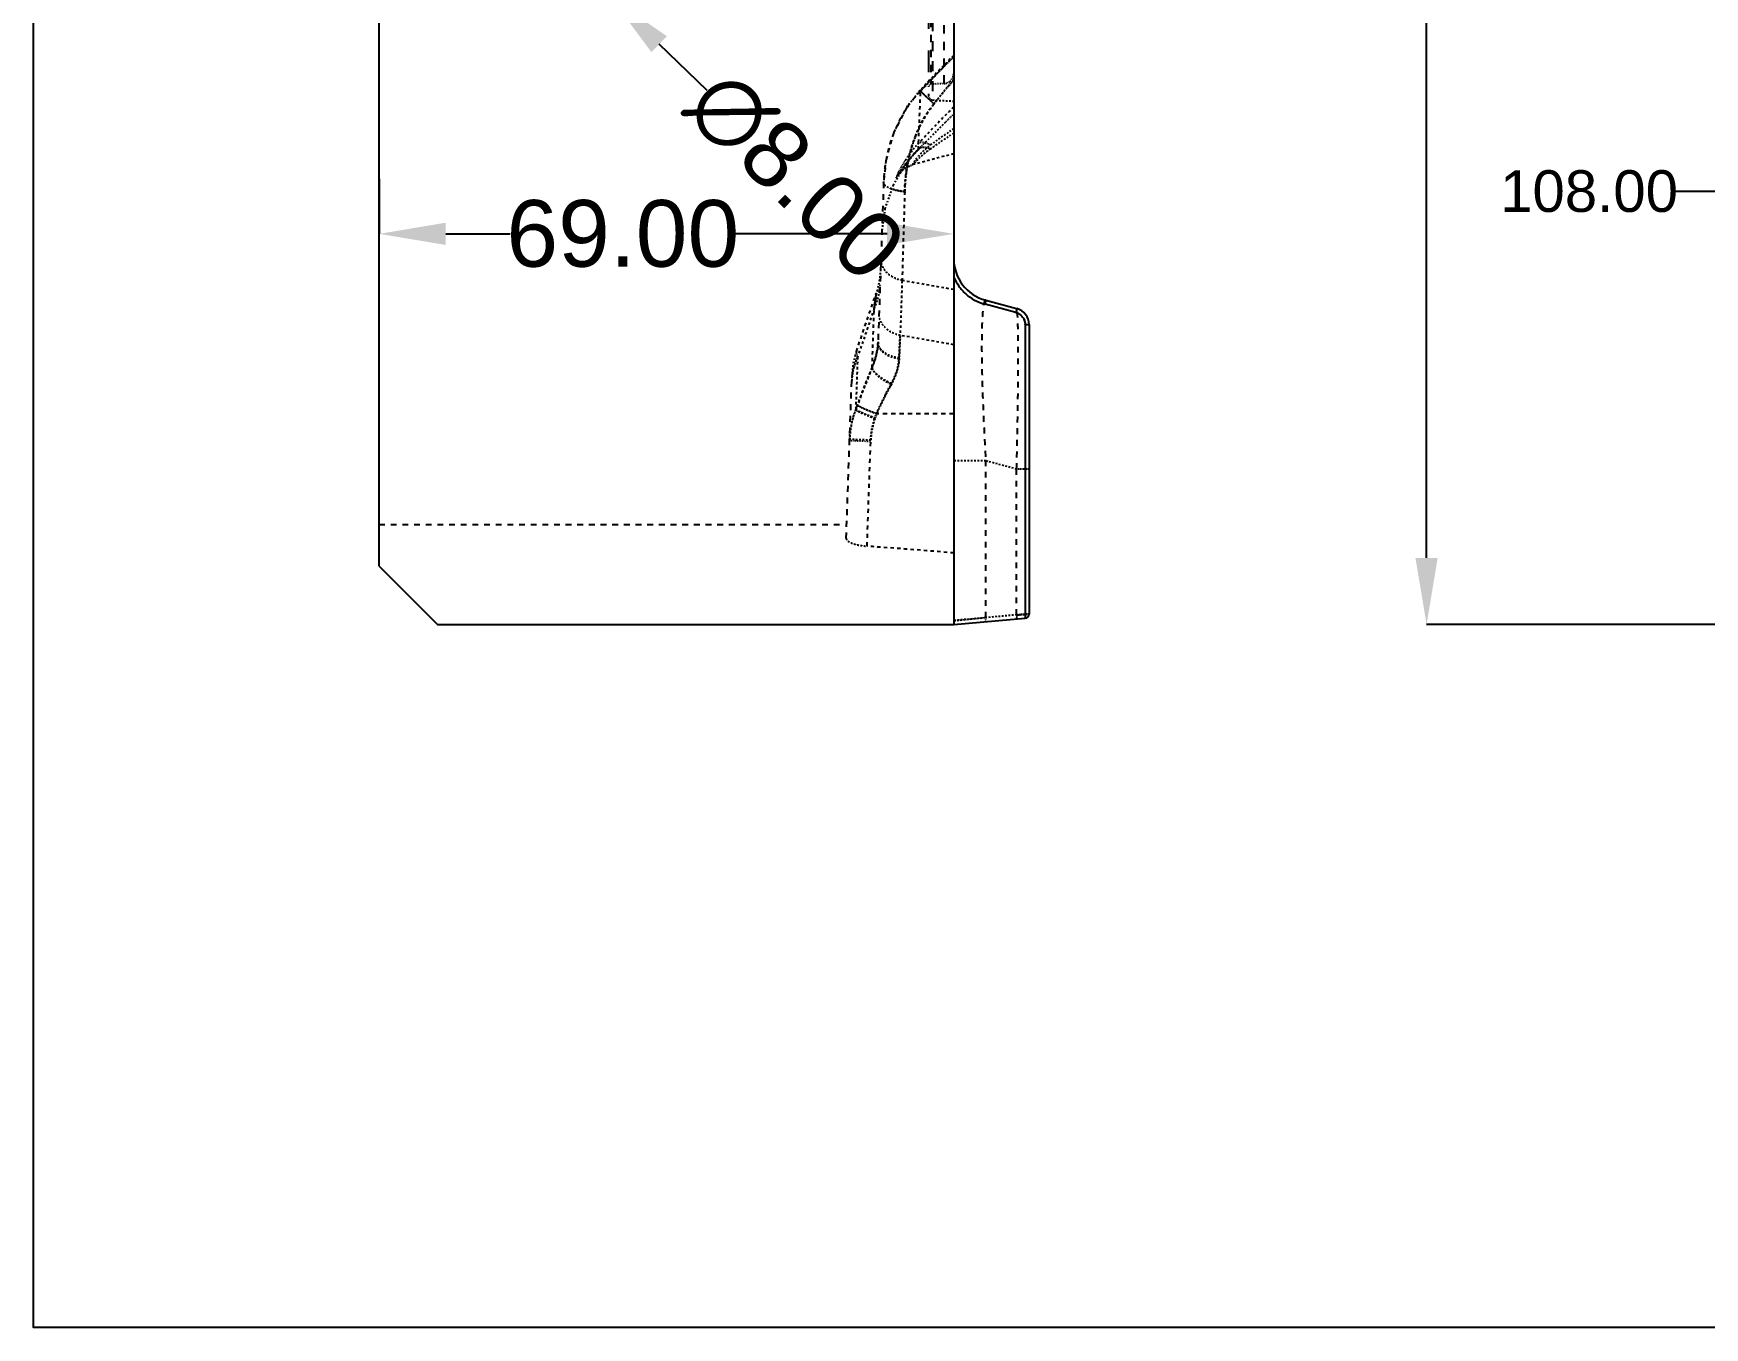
# Model space of a CAD drawing. Header units: millimetres. Extents: x 2750 to 4049, y 1371 to 1831.
# Drawn here: x 2749.8 to 2950.5, y 1370.9 to 1526.3 of the extents above; entities that cross this region are included whole.
import ezdxf

# ---------------------------------------------------------------- set-up
doc = ezdxf.new("R2010")
doc.units = ezdxf.units.MM
doc.linetypes.add('HIDDEN', pattern=[0.2, 0.1, -0.1])
doc.layers.add('11', color=7, linetype='Continuous')
doc.styles.get("Standard").update_dxf_attribs({"font": 'arial.ttf'})
doc.dimstyles.get("Standard").update_dxf_attribs({"dimtxt": 0.18, "dimasz": 0.18, "dimexe": 0.18, "dimexo": 0.0625, "dimgap": 0.09, "dimtad": 0, "dimtih": 1, "dimtoh": 1, "dimzin": 0, "dimdsep": 46, "dimtxsty": 'Standard', "dimcen": 0.09, "dimadec": 0, "dimazin": 0, "dimtfac": 1, "dimtofl": 0, "dimtmove": 0, "dimatfit": 3, "dimfxl": 0, "dimtolj": 1, "dimtzin": 0, "dimarcsym": 0})

# ---------------------------------------------------------------- blocks, each defined once
blk = doc.blocks.new('*D84')
at = {"color": 4, "lineweight": -2, "transparency": 16777216}
for p, q in [((2985.2, 1775.34), (2917.08, 1775.34)), ((2917.08, 1767.34), (2917.08, 1572.08)), ((2917.08, 1463.34), (2917.08, 1538.91)), ((3003.96, 1455.34), (2917.08, 1455.34))]:
    blk.add_line(p, q, dxfattribs=at)
at = {"color": 4, "transparency": 16777216}
for points in [[(2915.74, 1767.34), (2918.41, 1767.34), (2917.08, 1775.34)], [(2915.74, 1463.34), (2918.41, 1463.34), (2917.08, 1455.34)]]:
    blk.add_solid(points, dxfattribs=at)
at = {"layer": 'Defpoints', "color": 0, "transparency": 16777216}
for p in [(2985.2, 1775.34), (2917.08, 1455.34), (3003.96, 1455.34)]:
    blk.add_point(p, dxfattribs=at)
at = {"color": 6, "transparency": 16777216, "insert": (2917.08, 1555.5), "char_height": 8, "attachment_point": 5, "rotation": 90}
blk.add_mtext('\\A1;320.00', dxfattribs=at)
blk = doc.blocks.new('*D86')
at = {"color": 4, "lineweight": -2, "transparency": 16777216}
blk.add_line((2830.67, 1519.45), (2824.92, 1525.01), dxfattribs=at)
at = {"color": 4, "transparency": 16777216}
blk.add_solid([(2825.85, 1525.97), (2823.99, 1524.05), (2819.16, 1530.56)], dxfattribs=at)
at = {"layer": 'Defpoints', "color": 0, "transparency": 16777216}
for p in [(2813.41, 1536.12), (2819.16, 1530.56)]:
    blk.add_point(p, dxfattribs=at)
at = {"color": 6, "transparency": 16777216, "insert": (2841.27, 1509.22), "char_height": 8, "attachment_point": 5, "rotation": 316.0008}
blk.add_mtext('\\A1;∅8.00', dxfattribs=at)
blk = doc.blocks.new('*D72')
at = {"color": 4, "lineweight": -2, "transparency": 16777216}
blk.add_line((3079.8, 1507.34), (2946.73, 1507.34), dxfattribs=at)
at = {"layer": 'Defpoints', "color": 0, "transparency": 16777216}
for p in [(3116.2, 1615.34), (2946.73, 1507.34), (3079.8, 1507.34)]:
    blk.add_point(p, dxfattribs=at)
at = {"color": 6, "transparency": 16777216, "insert": (2936.59, 1507.34), "char_height": 5, "attachment_point": 5}
blk.add_mtext('\\A1;108.00', dxfattribs=at)
blk = doc.blocks.new('*D104')
at = {"color": 4, "lineweight": -2, "transparency": 16777216}
for p, q in [((2791.29, 1508.85), (2791.29, 1502.24)), ((2860.29, 1506.96), (2860.29, 1502.24)), ((2799.29, 1502.24), (2807.04, 1502.24)), ((2852.29, 1502.24), (2834.06, 1502.24))]:
    blk.add_line(p, q, dxfattribs=at)
at = {"color": 4, "transparency": 16777216}
for points in [[(2799.29, 1503.58), (2799.29, 1500.91), (2791.29, 1502.24)], [(2852.29, 1503.58), (2852.29, 1500.91), (2860.29, 1502.24)]]:
    blk.add_solid(points, dxfattribs=at)
at = {"layer": 'Defpoints', "color": 0, "transparency": 16777216}
for p in [(2791.29, 1508.85), (2860.29, 1506.96), (2791.29, 1502.24)]:
    blk.add_point(p, dxfattribs=at)
at = {"color": 6, "transparency": 16777216, "insert": (2820.55, 1502.24), "char_height": 8, "attachment_point": 5}
blk.add_mtext('\\A1;69.00', dxfattribs=at)

msp = doc.modelspace()

# ---------------------------------------------------------------- linework, layer by layer
msp.add_lwpolyline([(2749.769, 1827.516), (3334.667, 1827.516), (3334.667, 1370.934), (2749.769, 1370.934)], close=True)
at = {"layer": '11', "color": 7, "linetype": 'Continuous'}
for p, q in [((2860.288, 1775.343), (2860.288, 1455.343)), ((2791.288, 1462.343), (2791.288, 1768.343)), ((2867.764, 1492.792), (2864.056, 1493.785)), ((2864.142, 1494.268), (2867.85, 1493.275)), ((2868.876, 1491.343), (2869.333, 1491.343)), ((2868.876, 1491.343), (2868.876, 1456.094)), ((2869.333, 1491.343), (2869.333, 1456.592)), ((2791.288, 1462.343), (2798.288, 1455.343)), ((2798.288, 1455.343), (2860.288, 1455.343)), ((2860.288, 1455.343), (2868.876, 1456.094))]:
    msp.add_line(p, q, dxfattribs=at)
at = {"layer": '11', "color": 8, "linetype": 'HIDDEN', "ltscale": 26}
msp.add_line((2857.273, 1721.865), (2857.273, 1518.813), dxfattribs=at)
at = {"layer": '11', "color": 8, "linetype": 'HIDDEN', "ltscale": 12}
msp.add_line((2857.749, 1609.36), (2857.749, 1518.311), dxfattribs=at)
at = {"layer": '11', "color": 8, "linetype": 'HIDDEN', "ltscale": 10}
msp.add_line((2859.15, 1520.286), (2859.15, 1595.698), dxfattribs=at)
at = {"layer": '11', "color": 8, "linetype": 'HIDDEN', "ltscale": 9}
msp.add_line((2857.558, 1590.936), (2857.558, 1520.202), dxfattribs=at)
at = {"layer": '11', "color": 8, "linetype": 'HIDDEN', "ltscale": 0.1}
for p, q in [((2859.422, 1522.636), (2859.275, 1522.487)), ((2859.597, 1519.914), (2859.477, 1519.77))]:
    msp.add_line(p, q, dxfattribs=at)
at = {"layer": '11', "color": 8, "linetype": 'HIDDEN', "ltscale": 2}
for p, q in [((2856.231, 1519.454), (2854.647, 1517.437)), ((2857.749, 1518.311), (2860.288, 1518.177)), ((2856.935, 1513.273), (2859.397, 1515.738)), ((2854.552, 1510.639), (2856.043, 1512.381)), ((2853.043, 1508.088), (2854.552, 1510.639)), ((2852.066, 1505.271), (2853.043, 1508.088)), ((2851.659, 1502.298), (2852.066, 1505.271)), ((2853.858, 1490.055), (2853.734, 1487.261)), ((2853.737, 1487.322), (2853.858, 1490.055)), ((2864.142, 1474.989), (2860.288, 1474.989)), ((2867.85, 1473.995), (2864.142, 1474.989)), ((2864.142, 1456.171), (2860.288, 1455.801)), ((2860.288, 1455.801), (2864.142, 1456.17)), ((2867.85, 1456.495), (2864.142, 1456.17))]:
    msp.add_line(p, q, dxfattribs=at)
at = {"layer": '11', "color": 8, "linetype": 'HIDDEN', "ltscale": 4}
for p, q in [((2856.043, 1512.381), (2856.312, 1519.392)), ((2854.405, 1507.319), (2854.088, 1496.637)), ((2848.597, 1488.133), (2850.973, 1495.063)), ((2850.492, 1486.157), (2850.741, 1493.292))]:
    msp.add_line(p, q, dxfattribs=at)
at = {"layer": '11', "color": 8, "linetype": 'HIDDEN', "ltscale": 0.07}
msp.add_line((2856.312, 1519.392), (2856.231, 1519.454), dxfattribs=at)
at = {"layer": '11', "color": 8, "linetype": 'HIDDEN'}
for p, q in [((2859.15, 1520.286), (2857.558, 1520.202)), ((2850.741, 1493.292), (2850.973, 1495.063)), ((2850.973, 1495.063), (2850.741, 1493.292)), ((2869.333, 1473.995), (2867.85, 1473.995))]:
    msp.add_line(p, q, dxfattribs=at)
at = {"layer": '11', "color": 8, "linetype": 'HIDDEN', "ltscale": 0.9}
for p, q in [((2859.397, 1515.738), (2860.288, 1516.629)), ((2856.935, 1513.273), (2856.043, 1512.381))]:
    msp.add_line(p, q, dxfattribs=at)
at = {"layer": '11', "color": 8, "linetype": 'HIDDEN', "ltscale": 3}
for p, q in [((2860.288, 1511.86), (2855.391, 1510.548)), ((2854.088, 1496.637), (2853.858, 1490.055)), ((2860.288, 1495.549), (2854.088, 1496.637)), ((2850.741, 1493.292), (2848.743, 1487.464)), ((2860.288, 1488.927), (2853.858, 1490.055)), ((2848.743, 1487.464), (2848.519, 1481.063))]:
    msp.add_line(p, q, dxfattribs=at)
at = {"layer": '11', "color": 8, "linetype": 'HIDDEN', "ltscale": 0.001}
msp.add_line((2856.043, 1512.383), (2856.043, 1512.381), dxfattribs=at)
at = {"layer": '11', "color": 8, "linetype": 'HIDDEN'}
msp.add_line((2855.391, 1510.548), (2855.391, 1510.548), dxfattribs=at).dxf.unprotected_set("ltscale", 0)
at = {"layer": '11', "color": 8, "linetype": 'HIDDEN', "ltscale": 7}
for p, q in [((2851.873, 1508.413), (2851.201, 1489.185)), ((2847.379, 1465.687), (2848.061, 1485.236)), ((2864.142, 1456.17), (2864.142, 1474.989)), ((2867.85, 1456.495), (2867.85, 1473.995)), ((2791.288, 1467.343), (2847.436, 1467.343))]:
    msp.add_line(p, q, dxfattribs=at)
at = {"layer": '11', "color": 8, "linetype": 'HIDDEN', "ltscale": 0.5}
for p, q in [((2848.743, 1487.464), (2848.596, 1488.13)), ((2848.519, 1481.063), (2848.735, 1481.666)), ((2851.043, 1480.647), (2850.827, 1480.044))]:
    msp.add_line(p, q, dxfattribs=at)
at = {"layer": '11', "color": 8, "linetype": 'HIDDEN', "ltscale": 0.4}
for p, q in [((2848.698, 1481.666), (2848.523, 1481.178)), ((2850.831, 1480.158), (2851.006, 1480.647))]:
    msp.add_line(p, q, dxfattribs=at)
at = {"layer": '11', "color": 8, "linetype": 'HIDDEN', "ltscale": 5}
for p, q in [((2860.288, 1480.647), (2851.006, 1480.647)), ((2849.882, 1464.741), (2850.327, 1477.463))]:
    msp.add_line(p, q, dxfattribs=at)
at = {"layer": '11', "color": 8, "linetype": 'HIDDEN', "ltscale": 3}
msp.add_lwpolyline([(2860.288, 1523.662), (2859.069, 1522.43), (2857.389, 1520.686), (2856.231, 1519.454)], dxfattribs=at)
at = {"layer": '11', "color": 8, "linetype": 'HIDDEN', "ltscale": 5}
msp.add_lwpolyline([(2854.642, 1517.431), (2853.097, 1514.456), (2852.165, 1511.165), (2851.873, 1508.429)], dxfattribs=at)
at = {"layer": '11', "color": 8, "linetype": 'HIDDEN', "ltscale": 2}
for points in [[(2856.047, 1512.387), (2855.864, 1512.202), (2855.47, 1511.779), (2855.116, 1511.372), (2854.803, 1510.987), (2854.528, 1510.628), (2854.29, 1510.3), (2854.09, 1510.011), (2853.932, 1509.776), (2853.689, 1509.408)], [(2851.507, 1497.958), (2851.388, 1496.725), (2851.118, 1495.523), (2850.973, 1495.063)], [(2848.597, 1488.133), (2848.448, 1487.659), (2848.18, 1486.457), (2848.061, 1485.236)]]:
    msp.add_lwpolyline(points, dxfattribs=at)
at = {"layer": '11', "color": 8, "linetype": 'HIDDEN', "ltscale": 0.5}
msp.add_lwpolyline([(2853.689, 1509.408), (2853.667, 1509.375), (2853.688, 1509.405), (2853.819, 1509.567), (2854.078, 1509.833)], dxfattribs=at)
at = {"layer": '11', "color": 8, "linetype": 'HIDDEN'}
msp.add_lwpolyline([(2854.078, 1509.833), (2854.454, 1510.126), (2854.923, 1510.383), (2855.39, 1510.548)], dxfattribs=at)
at = {"layer": '11', "color": 8, "linetype": 'HIDDEN', "ltscale": 3}
for centre, radius, start, end in [((2973.796, 1409.871), 160.616, 134.96762, 137.0089), ((2973.747, 1409.92), 160.546, 135.48071, 137.00989), ((2924.715, 1454.521), 80.718, 156.85183, 160.34866), ((2926.909, 1453.677), 83.033, 156.97253, 160.30068)]:
    msp.add_arc(centre, radius, start, end, dxfattribs=at)
at = {"layer": '11', "color": 8, "linetype": 'HIDDEN', "ltscale": 0.9}
msp.add_arc((2973.015, 1410.638), 159.521, 134.9639, 135.40496, dxfattribs=at)
at = {"layer": '11', "color": 8, "linetype": 'HIDDEN'}
for centre, radius, start, end in [((2859.088, 1521.484), 1.2, 273, 0), ((2872.966, 1507.263), 18.525, 158.99291, 163.14348), ((2867.069, 1501.346), 15.601, 134.96304, 141.90073), ((2855.301, 1484.327), 7.27, 154.44066, 169.96764), ((2858.358, 1703.992), 226.786, 267.50409, 267.96935)]:
    msp.add_arc(centre, radius, start, end, dxfattribs=at)
at = {"layer": '11', "color": 8, "linetype": 'HIDDEN', "ltscale": 0.3}
for centre, radius, start, end in [((2857.574, 1519.901), 0.301, 93, 180), ((2867.896, 1500.703), 16.648, 141.91518, 143.47478), ((2874.46, 1506.978), 20.045, 169.40758, 170.55153)]:
    msp.add_arc(centre, radius, start, end, dxfattribs=at)
at = {"layer": '11', "color": 8, "linetype": 'HIDDEN', "ltscale": 2}
for centre, radius, start, end in [((2974.615, 1424.492), 149.447, 139.90696, 141.34424), ((2974.693, 1424.43), 149.547, 140.39294, 141.34471), ((2887.417, 1472.772), 50.056, 122.81788, 126.69445), ((2866.302, 1503.436), 14.083, 136.58712, 147.03891), ((2875.992, 1506.746), 21.594, 172.46251, 178.47748), ((2898.643, 1459.219), 52.201, 151.42737, 155.7643)]:
    msp.add_arc(centre, radius, start, end, dxfattribs=at)
at = {"layer": '11', "color": 8, "linetype": 'HIDDEN', "ltscale": 0.8}
msp.add_arc((2973.465, 1425.446), 147.953, 139.90302, 140.32031, dxfattribs=at)
at = {"layer": '11', "color": 8, "linetype": 'HIDDEN', "ltscale": 0.7}
for centre, radius, start, end in [((2985.905, 1654.629), 187.333, 226.61884, 226.90154), ((2855.009, 1484.379), 6.973, 169.96824, 177.96251)]:
    msp.add_arc(centre, radius, start, end, dxfattribs=at)
at = {"layer": '11', "color": 8, "linetype": 'HIDDEN', "ltscale": 0.5}
for centre, radius, start, end in [((2857.775, 1518.812), 0.502, 180, 267), ((2869.57, 1499.476), 18.724, 143.50735, 145.47878), ((2875.331, 1506.836), 20.927, 170.55737, 172.4695)]:
    msp.add_arc(centre, radius, start, end, dxfattribs=at)
at = {"layer": '11', "color": 8, "linetype": 'HIDDEN', "ltscale": 0.6}
for centre, radius, start, end in [((2873.079, 1507.255), 18.636, 165.94954, 168.43643), ((2872.703, 1507.343), 18.25, 163.14347, 165.93213)]:
    msp.add_arc(centre, radius, start, end, dxfattribs=at)
at = {"layer": '11', "color": 8, "linetype": 'HIDDEN', "ltscale": 0.2}
msp.add_arc((2873.903, 1507.082), 19.478, 168.42584, 169.40669, dxfattribs=at)
at = {"layer": '11', "color": 7, "linetype": 'Continuous'}
for centre, radius, start, end in [((2865.488, 1499.291), 5.2, 180, 255), ((2865.584, 1499.412), 5.83, 253.68875, 254.80344), ((2867.333, 1491.343), 2, 0, 75), ((2868.833, 1456.592), 0.5, 275, 0)]:
    msp.add_arc(centre, radius, start, end, dxfattribs=at)
at = {"layer": '11', "color": 8, "linetype": 'HIDDEN', "ltscale": 0.08}
msp.add_arc((2859.273, 1477.059), 11.49, 177.42762, 178.00006, dxfattribs=at)
at = {"layer": '11', "color": 8, "linetype": 'HIDDEN', "ltscale": 0.4}
msp.add_arc((2881.664, 1246.789), 210.16, 93.60679, 93.76868, dxfattribs=at)
at = {"layer": '11', "color": 8, "linetype": 'HIDDEN', "ltscale": 4}
msp.add_ellipse((2775.754, 1418.343), major_axis=(230.527, 0), ratio=0.2125566, start_param=1.1953391, end_param=1.2434225, dxfattribs=at)
at = {"layer": '11', "color": 8, "linetype": 'HIDDEN', "ltscale": 5}
msp.add_open_spline([(2856.311, 1519.391), (2855.598, 1518.648), (2854.327, 1517.019), (2852.951, 1514.276), (2852.126, 1511.376), (2851.907, 1509.4), (2851.873, 1508.423)], degree=3, knots=[0, 0, 0, 0, 0.2556021, 0.5088638, 0.7572703, 1, 1, 1, 1], dxfattribs=at)
at = {"layer": '11', "color": 8, "linetype": 'HIDDEN', "ltscale": 2}
for points, knots in [([(2857.909, 1517.843), (2857.801, 1517.944), (2857.586, 1518.146), (2857.273, 1518.441), (2856.981, 1518.717), (2856.758, 1518.93), (2856.601, 1519.081), (2856.503, 1519.176), (2856.42, 1519.257), (2856.351, 1519.325), (2856.3, 1519.377), (2856.259, 1519.417), (2856.245, 1519.438), (2856.229, 1519.452), (2856.231, 1519.454)], [0, 0, 0, 0, 0.1917978, 0.3795028, 0.55479, 0.7095102, 0.7766555, 0.8356625, 0.8858558, 0.9270608, 0.959148, 0.9819908, 0.9954884, 1, 1, 1, 1]), ([(2857.478, 1512.435), (2857.704, 1512.595), (2858.631, 1513.242), (2859.569, 1513.875), (2860.288, 1514.336)], [0, 0, 0, 0, 0.2449116, 1, 1, 1, 1]), ([(2855.391, 1510.548), (2855.377, 1510.545), (2855.399, 1510.612), (2855.423, 1510.652), (2855.473, 1510.744), (2855.536, 1510.846), (2855.619, 1510.975), (2855.72, 1511.123), (2856.005, 1511.509), (2856.423, 1511.98), (2856.996, 1512.508), (2857.33, 1512.777), (2857.506, 1512.909)], [0, 0, 0, 0, 0.0133561, 0.0337332, 0.0633774, 0.102138, 0.1497655, 0.2059347, 0.270347, 0.5990292, 0.7940542, 1, 1, 1, 1]), ([(2857.478, 1512.435), (2857.326, 1512.328), (2857.035, 1512.111), (2856.632, 1511.779), (2856.279, 1511.459), (2855.985, 1511.169), (2855.753, 1510.924), (2855.6, 1510.753), (2855.505, 1510.65), (2855.456, 1510.599), (2855.42, 1510.566), (2855.4, 1510.55), (2855.391, 1510.548)], [0, 0, 0, 0, 0.1982396, 0.385416, 0.5558113, 0.7040045, 0.8247314, 0.914962, 0.9482635, 0.9735228, 0.9907181, 1, 1, 1, 1]), ([(2854.405, 1507.319), (2854.074, 1507.352), (2853.59, 1507.425), (2852.981, 1507.584), (2852.591, 1507.723), (2852.275, 1507.88), (2852.045, 1508.049), (2851.903, 1508.225), (2851.871, 1508.356), (2851.873, 1508.413)], [0, 0, 0, 0, 0.3432015, 0.504323, 0.6485688, 0.7703217, 0.8671341, 0.9410192, 1, 1, 1, 1]), ([(2854.088, 1496.637), (2853.743, 1496.701), (2853.063, 1496.928), (2852.209, 1497.55), (2851.656, 1498.394), (2851.545, 1499.035), (2851.555, 1499.332)], [0, 0, 0, 0, 0.2627777, 0.5284536, 0.7769815, 1, 1, 1, 1]), ([(2850.741, 1493.292), (2850.953, 1493.737), (2851.289, 1494.665), (2851.427, 1495.643), (2851.444, 1496.129)], [0, 0, 0, 0, 0.5031446, 1, 1, 1, 1]), ([(2853.858, 1490.055), (2853.513, 1490.12), (2852.833, 1490.346), (2851.979, 1490.968), (2851.426, 1491.813), (2851.315, 1492.453), (2851.326, 1492.75)], [0, 0, 0, 0, 0.2627777, 0.5284536, 0.7769815, 1, 1, 1, 1]), ([(2850.492, 1486.157), (2850.598, 1486.415), (2850.96, 1487.389), (2851.175, 1488.425), (2851.201, 1489.185)], [0, 0, 0, 0, 0.2685411, 1, 1, 1, 1]), ([(2851.204, 1489.263), (2851.195, 1489.021), (2851.101, 1487.989), (2850.799, 1486.984), (2850.495, 1486.252)], [0, 0, 0, 0, 0.2341895, 1, 1, 1, 1]), ([(2851.201, 1489.185), (2851.194, 1488.972), (2851.291, 1488.625), (2851.579, 1488.237), (2852.02, 1487.84), (2852.749, 1487.47), (2853.397, 1487.311), (2853.734, 1487.261)], [0, 0, 0, 0, 0.1861657, 0.296789, 0.4207788, 0.701994, 1, 1, 1, 1]), ([(2853.737, 1487.322), (2853.399, 1487.372), (2852.751, 1487.533), (2852.022, 1487.906), (2851.581, 1488.307), (2851.293, 1488.699), (2851.196, 1489.049), (2851.204, 1489.263)], [0, 0, 0, 0, 0.2971404, 0.5779364, 0.7019964, 0.8128872, 1, 1, 1, 1]), ([(2848.743, 1487.464), (2848.636, 1487.241), (2848.259, 1486.338), (2848.066, 1485.357), (2848.04, 1484.627)], [0, 0, 0, 0, 0.252879, 1, 1, 1, 1]), ([(2853.734, 1487.261), (2853.723, 1487.006), (2853.645, 1486.351), (2853.352, 1485.306), (2853.001, 1484.557), (2852.8, 1484.185)], [0, 0, 0, 0, 0.2363162, 0.608832, 1, 1, 1, 1]), ([(2852.803, 1484.26), (2852.938, 1484.508), (2853.411, 1485.468), (2853.706, 1486.534), (2853.737, 1487.322)], [0, 0, 0, 0, 0.2637999, 1, 1, 1, 1]), ([(2850.492, 1486.157), (2850.511, 1485.996), (2850.711, 1485.622), (2851.218, 1485.121), (2851.941, 1484.616), (2852.503, 1484.321), (2852.8, 1484.185)], [0, 0, 0, 0, 0.1561114, 0.3900985, 0.6855784, 1, 1, 1, 1]), ([(2852.803, 1484.26), (2852.506, 1484.396), (2851.942, 1484.693), (2851.219, 1485.203), (2850.711, 1485.71), (2850.513, 1486.089), (2850.495, 1486.252)], [0, 0, 0, 0, 0.3136466, 0.6088044, 0.8430193, 1, 1, 1, 1]), ([(2851.006, 1480.647), (2851.147, 1480.959), (2851.712, 1482.179), (2852.321, 1483.38), (2852.803, 1484.26)], [0, 0, 0, 0, 0.2543544, 1, 1, 1, 1]), ([(2848.523, 1481.178), (2848.413, 1480.895), (2848.019, 1479.731), (2847.826, 1478.5), (2847.794, 1477.575)], [0, 0, 0, 0, 0.2468823, 1, 1, 1, 1]), ([(2848.523, 1481.178), (2848.554, 1481.151), (2848.643, 1481.095), (2848.809, 1481.004), (2849.036, 1480.893), (2849.443, 1480.708), (2850.047, 1480.459), (2850.559, 1480.26), (2850.831, 1480.158)], [0, 0, 0, 0, 0.0488566, 0.1240897, 0.2244466, 0.348501, 0.6552925, 1, 1, 1, 1]), ([(2851.006, 1480.647), (2850.734, 1480.749), (2850.222, 1480.947), (2849.618, 1481.197), (2849.211, 1481.382), (2848.984, 1481.493), (2848.818, 1481.583), (2848.729, 1481.64), (2848.698, 1481.666)], [0, 0, 0, 0, 0.3447075, 0.651499, 0.7755534, 0.8759103, 0.9511434, 1, 1, 1, 1]), ([(2848.735, 1481.666), (2848.767, 1481.64), (2848.855, 1481.583), (2849.021, 1481.493), (2849.248, 1481.382), (2849.655, 1481.197), (2850.259, 1480.947), (2850.771, 1480.749), (2851.043, 1480.647)], [0, 0, 0, 0, 0.0488566, 0.1240897, 0.2244466, 0.348501, 0.6552925, 1, 1, 1, 1]), ([(2847.794, 1477.575), (2847.808, 1477.877), (2847.908, 1479.063), (2848.197, 1480.235), (2848.519, 1481.063)], [0, 0, 0, 0, 0.253794, 1, 1, 1, 1]), ([(2850.827, 1480.044), (2850.555, 1480.145), (2850.043, 1480.344), (2849.439, 1480.593), (2849.032, 1480.778), (2848.805, 1480.889), (2848.639, 1480.98), (2848.55, 1481.036), (2848.519, 1481.063)], [0, 0, 0, 0, 0.3447075, 0.651499, 0.7755534, 0.8759103, 0.9511434, 1, 1, 1, 1]), ([(2850.827, 1480.044), (2850.751, 1479.832), (2850.478, 1478.957), (2850.346, 1478.04), (2850.322, 1477.348)], [0, 0, 0, 0, 0.2448052, 1, 1, 1, 1]), ([(2850.326, 1477.463), (2850.335, 1477.697), (2850.4, 1478.611), (2850.601, 1479.517), (2850.831, 1480.158)], [0, 0, 0, 0, 0.2555759, 1, 1, 1, 1]), ([(2850.327, 1477.463), (2850.162, 1477.469), (2849.836, 1477.481), (2849.36, 1477.5), (2848.918, 1477.517), (2848.581, 1477.532), (2848.345, 1477.542), (2848.199, 1477.549), (2848.075, 1477.555), (2847.974, 1477.561), (2847.897, 1477.565), (2847.847, 1477.568), (2847.819, 1477.571), (2847.805, 1477.572), (2847.799, 1477.574), (2847.794, 1477.574), (2847.794, 1477.575)], [0, 0, 0, 0, 0.1951894, 0.3861326, 0.5636343, 0.7185335, 0.7847683, 0.8426478, 0.8917553, 0.9316743, 0.9621261, 0.9833813, 0.9906887, 0.9958521, 0.9989276, 1, 1, 1, 1]), ([(2847.379, 1465.687), (2847.375, 1465.574), (2847.523, 1465.392), (2847.777, 1465.232), (2848.077, 1465.095), (2848.446, 1464.974), (2849.051, 1464.828), (2849.541, 1464.765), (2849.882, 1464.741)], [0, 0, 0, 0, 0.1213636, 0.2143839, 0.3313412, 0.4713673, 0.6320964, 1, 1, 1, 1])]:
    msp.add_open_spline(points, degree=3, knots=knots, dxfattribs=at)
at = {"layer": '11', "color": 8, "linetype": 'HIDDEN'}
for points, knots in [([(2856.231, 1519.454), (2856.23, 1519.453), (2856.238, 1519.445), (2856.245, 1519.433), (2856.267, 1519.411), (2856.294, 1519.383), (2856.331, 1519.345), (2856.397, 1519.28), (2856.5, 1519.179), (2856.647, 1519.036), (2856.823, 1518.868), (2857.022, 1518.678), (2857.163, 1518.545), (2857.236, 1518.476)], [0, 0, 0, 0, 0.0041874, 0.0162568, 0.0367289, 0.0656344, 0.102894, 0.1484237, 0.2639489, 0.4112381, 0.5865557, 0.7845883, 1, 1, 1, 1]), ([(2857.478, 1512.435), (2857.333, 1512.492), (2857.055, 1512.579), (2856.652, 1512.627), (2856.304, 1512.57), (2856.117, 1512.456), (2856.047, 1512.387)], [0, 0, 0, 0, 0.3092526, 0.5783149, 0.8041931, 1, 1, 1, 1]), ([(2857.506, 1512.909), (2857.361, 1512.981), (2857.081, 1513.101), (2856.609, 1513.231), (2856.234, 1513.223), (2856.071, 1513.114)], [0, 0, 0, 0, 0.3261112, 0.6058618, 1, 1, 1, 1]), ([(2854.485, 1511.098), (2854.394, 1510.957), (2854.093, 1510.476), (2853.818, 1509.977), (2853.645, 1509.616)], [0, 0, 0, 0, 0.2949611, 1, 1, 1, 1]), ([(2852.856, 1507.631), (2853.098, 1507.549), (2853.611, 1507.421), (2854.134, 1507.346), (2854.405, 1507.319)], [0, 0, 0, 0, 0.48331, 1, 1, 1, 1]), ([(2867.85, 1456.495), (2867.953, 1456.502), (2868.15, 1456.515), (2868.433, 1456.532), (2868.687, 1456.548), (2868.905, 1456.562), (2869.061, 1456.573), (2869.163, 1456.58), (2869.222, 1456.584), (2869.267, 1456.588), (2869.303, 1456.588), (2869.318, 1456.594), (2869.333, 1456.59), (2869.333, 1456.592)], [0, 0, 0, 0, 0.2070544, 0.3998927, 0.5726149, 0.7207423, 0.8403215, 0.8884206, 0.928235, 0.9594416, 0.9818833, 0.9954416, 1, 1, 1, 1])]:
    msp.add_open_spline(points, degree=3, knots=knots, dxfattribs=at)
at = {"layer": '11', "color": 8, "linetype": 'HIDDEN', "ltscale": 3}
for points, knots in [([(2855.672, 1513.904), (2855.812, 1514.263), (2856.408, 1515.654), (2857.205, 1516.962), (2857.909, 1517.843)], [0, 0, 0, 0, 0.2546691, 1, 1, 1, 1]), ([(2857.909, 1517.843), (2857.676, 1517.552), (2856.781, 1516.33), (2856.084, 1514.968), (2855.672, 1513.904)], [0, 0, 0, 0, 0.2463652, 1, 1, 1, 1]), ([(2860.288, 1517.465), (2859.924, 1517.103), (2858.497, 1515.673), (2857.097, 1514.217), (2856.071, 1513.114)], [0, 0, 0, 0, 0.2543065, 1, 1, 1, 1]), ([(2854.405, 1507.319), (2854.422, 1507.877), (2854.567, 1510.113), (2855.063, 1512.335), (2855.672, 1513.904)], [0, 0, 0, 0, 0.2489472, 1, 1, 1, 1])]:
    msp.add_open_spline(points, degree=3, knots=knots, dxfattribs=at)
at = {"layer": '11', "color": 8, "linetype": 'HIDDEN', "ltscale": 0.5}
msp.add_open_spline([(2853.645, 1509.616), (2853.617, 1509.558), (2853.567, 1509.45), (2853.501, 1509.3), (2853.449, 1509.175), (2853.415, 1509.087), (2853.396, 1509.031), (2853.386, 1509), (2853.38, 1508.976), (2853.378, 1508.961), (2853.377, 1508.948), (2853.388, 1508.947), (2853.396, 1508.956), (2853.403, 1508.963), (2853.408, 1508.968)], degree=3, knots=[0, 0, 0, 0, 0.2532345, 0.4708387, 0.6504279, 0.789605, 0.8433282, 0.886289, 0.9184853, 0.9400429, 0.9516916, 0.9591207, 0.9742532, 1, 1, 1, 1], dxfattribs=at)
at = {"layer": '11', "color": 8, "linetype": 'HIDDEN', "ltscale": 0.4}
for points, knots in [([(2853.408, 1508.968), (2853.449, 1509.018), (2853.544, 1509.173), (2853.641, 1509.325), (2853.704, 1509.423)], [0, 0, 0, 0, 0.3562125, 1, 1, 1, 1]), ([(2847.97, 1477.446), (2848.002, 1477.444), (2848.173, 1477.435), (2848.344, 1477.427), (2848.482, 1477.421)], [0, 0, 0, 0, 0.1901808, 1, 1, 1, 1]), ([(2864.056, 1455.672), (2864.075, 1455.674), (2864.102, 1455.709), (2864.121, 1455.762), (2864.155, 1455.915), (2864.151, 1456.055), (2864.142, 1456.17)], [0, 0, 0, 0, 0.1108633, 0.2077269, 0.3343017, 1, 1, 1, 1]), ([(2867.85, 1456.495), (2867.86, 1456.379), (2867.86, 1456.219), (2867.824, 1456.055), (2867.784, 1455.998), (2867.764, 1455.997)], [0, 0, 0, 0, 0.6668709, 0.8860732, 1, 1, 1, 1])]:
    msp.add_open_spline(points, degree=3, knots=knots, dxfattribs=at)
at = {"layer": '11', "color": 8, "linetype": 'HIDDEN', "ltscale": 0.6}
for points, knots in [([(2853.704, 1509.423), (2853.735, 1509.471), (2853.878, 1509.694), (2854.025, 1509.915), (2854.143, 1510.087)], [0, 0, 0, 0, 0.21441, 1, 1, 1, 1]), ([(2869.333, 1456.592), (2869.333, 1456.591), (2869.324, 1456.593), (2869.316, 1456.589), (2869.296, 1456.589), (2869.27, 1456.587), (2869.236, 1456.585), (2869.178, 1456.581), (2869.087, 1456.575), (2868.959, 1456.566), (2868.806, 1456.556), (2868.632, 1456.545), (2868.508, 1456.537), (2868.443, 1456.533)], [0, 0, 0, 0, 0.0043063, 0.0170727, 0.0382209, 0.0676639, 0.1053138, 0.1510782, 0.2661598, 0.4109122, 0.5832152, 0.7805263, 1, 1, 1, 1])]:
    msp.add_open_spline(points, degree=3, knots=knots, dxfattribs=at)
at = {"layer": '11', "color": 7, "linetype": 'Continuous'}
for points, knots in [([(2860.288, 1497.056), (2860.456, 1496.671), (2860.871, 1495.932), (2861.721, 1494.986), (2862.761, 1494.257), (2863.544, 1493.934), (2863.947, 1493.816)], [0, 0, 0, 0, 0.2502305, 0.5003349, 0.7503226, 1, 1, 1, 1]), ([(2864.056, 1493.785), (2864.071, 1493.844), (2864.099, 1493.956), (2864.128, 1494.09), (2864.143, 1494.179), (2864.148, 1494.226), (2864.149, 1494.252), (2864.145, 1494.267), (2864.142, 1494.268)], [0, 0, 0, 0, 0.3662419, 0.7013875, 0.8296376, 0.9225023, 0.9774214, 1, 1, 1, 1]), ([(2867.85, 1493.275), (2867.854, 1493.274), (2867.856, 1493.256), (2867.856, 1493.231), (2867.851, 1493.185), (2867.837, 1493.096), (2867.808, 1492.962), (2867.78, 1492.85), (2867.764, 1492.792)], [0, 0, 0, 0, 0.0241423, 0.0813677, 0.1729643, 0.298263, 0.6315737, 1, 1, 1, 1]), ([(2867.764, 1492.792), (2867.973, 1492.732), (2868.37, 1492.522), (2868.642, 1492.165), (2868.733, 1491.968)], [0, 0, 0, 0, 0.4994663, 1, 1, 1, 1])]:
    msp.add_open_spline(points, degree=3, knots=knots, dxfattribs=at)
at = {"layer": '11', "color": 8, "linetype": 'HIDDEN', "ltscale": 7}
for points, knots in [([(2864.142, 1494.268), (2864.123, 1494.273), (2864.074, 1494.265), (2864.02, 1494.198), (2863.971, 1494.095), (2863.924, 1493.947), (2863.881, 1493.754), (2863.841, 1493.517), (2863.804, 1493.236), (2863.757, 1492.773), (2863.711, 1492.087), (2863.673, 1491.14), (2863.65, 1490.036), (2863.64, 1488.278), (2863.672, 1485.769), (2863.77, 1482.45), (2863.926, 1478.806), (2864.064, 1476.283), (2864.142, 1474.989)], [0, 0, 0, 0, 0.0029964, 0.0069584, 0.0127708, 0.0207056, 0.0308527, 0.0432431, 0.0578844, 0.0747737, 0.1152036, 0.1641701, 0.2212312, 0.2859339, 0.4360861, 0.6092346, 0.7994363, 1, 1, 1, 1]), ([(2867.85, 1473.995), (2867.88, 1475.264), (2867.933, 1477.742), (2867.994, 1481.328), (2868.026, 1484.148), (2868.039, 1486.222), (2868.042, 1487.608), (2868.04, 1488.863), (2868.031, 1489.976), (2868.016, 1490.937), (2867.996, 1491.737), (2867.973, 1492.301), (2867.951, 1492.665), (2867.934, 1492.874), (2867.916, 1493.037), (2867.897, 1493.159), (2867.88, 1493.23), (2867.862, 1493.272), (2867.85, 1493.275)], [0, 0, 0, 0, 0.1973138, 0.3853743, 0.5575385, 0.6357896, 0.7078576, 0.7730615, 0.8308837, 0.8808479, 0.9224792, 0.9553571, 0.9684451, 0.9792746, 0.9878304, 0.994104, 0.9981102, 1, 1, 1, 1])]:
    msp.add_open_spline(points, degree=3, knots=knots, dxfattribs=at)
at = {"layer": '11', "color": 8, "linetype": 'HIDDEN', "ltscale": 0.08}
msp.add_open_spline([(2864.056, 1493.785), (2864.019, 1493.795), (2863.983, 1493.806), (2863.947, 1493.816)], degree=3, dxfattribs=at)
at = {"layer": '11', "color": 8, "linetype": 'HIDDEN', "ltscale": 0.5}
msp.add_open_spline([(2868.876, 1491.343), (2868.873, 1491.555), (2868.823, 1491.771), (2868.732, 1491.967)], degree=3, dxfattribs=at)
at = {"layer": '11', "color": 7, "linetype": 'Continuous'}
msp.add_open_spline([(2868.733, 1491.968), (2868.823, 1491.774), (2868.872, 1491.557), (2868.876, 1491.343)], degree=3, dxfattribs=at)
at = {"layer": '11', "color": 8, "linetype": 'HIDDEN', "ltscale": 0.1}
msp.add_open_spline([(2847.79, 1477.46), (2847.79, 1477.459), (2847.795, 1477.459), (2847.802, 1477.457), (2847.816, 1477.456), (2847.845, 1477.453), (2847.897, 1477.45), (2847.943, 1477.447), (2847.97, 1477.446)], degree=3, knots=[0, 0, 0, 0, 0.0156421, 0.0606046, 0.136125, 0.2430322, 0.5541176, 1, 1, 1, 1], dxfattribs=at)

# ---------------------------------------------------------------- dimensions: what is measured, and where the dimension line sits
dim = msp.add_linear_dim(base=(2917.076, 1455.342), p1=(2985.195, 1775.343), p2=(3003.959, 1455.342), angle=90, dimstyle='Standard', override={"dimtxt": 8, "dimasz": 8, "dimexe": 0, "dimexo": 0, "dimgap": 0, "dimtih": 0, "dimtoh": 0, "dimzin": 0, "dimcen": 0, "dimclrd": 4, "dimclre": 4, "dimclrt": 6, "dimadec": 2, "dimtp": 0, "dimtm": 0, "dimtzin": 0})
dim.commit()
dim.dimension.update_dxf_attribs({"geometry": '*D84', "text_midpoint": (2917.076, 1555.496), "dimtype": 160})
dim = msp.add_ordinate_dim(feature_location=(3079.795, 1507.342), offset=(-133.07, 0), dtype=0, origin=(3116.195, 1615.342), dimstyle='Standard', override={"dimtxt": 5, "dimasz": 5, "dimexe": 0, "dimexo": 0, "dimgap": 0, "dimtih": 0, "dimtoh": 0, "dimzin": 0, "dimcen": 0, "dimclrd": 4, "dimclre": 4, "dimclrt": 6, "dimadec": 2, "dimtp": 0, "dimtm": 0, "dimtzin": 0})
dim.commit()
dim.dimension.update_dxf_attribs({"geometry": '*D72', "text_midpoint": (2936.59, 1507.342)})
dim = msp.add_diameter_dim_2p(p1=(2813.41, 1536.121), p2=(2819.165, 1530.564), dimstyle='Standard', override={"dimtxt": 8, "dimasz": 8, "dimexe": 0, "dimexo": 0, "dimgap": 0, "dimtih": 0, "dimtoh": 0, "dimzin": 0, "dimcen": 0, "dimclrd": 4, "dimclre": 4, "dimclrt": 6, "dimadec": 2, "dimtp": 0, "dimtm": 0, "dimtzin": 0})
dim.commit()
dim.dimension.update_dxf_attribs({"geometry": '*D86', "text_midpoint": (2841.27, 1509.218)})
dim = msp.add_linear_dim(base=(2791.288, 1502.242), p1=(2860.288, 1506.961), p2=(2791.288, 1508.848), dimstyle='Standard', override={"dimtxt": 8, "dimasz": 8, "dimexe": 0, "dimexo": 0, "dimgap": 0, "dimtih": 0, "dimtoh": 0, "dimzin": 0, "dimcen": 0, "dimclrd": 4, "dimclre": 4, "dimclrt": 6, "dimadec": 2, "dimtp": 0, "dimtm": 0, "dimtzin": 0})
dim.commit()
dim.dimension.update_dxf_attribs({"geometry": '*D104', "text_midpoint": (2820.55, 1502.242), "dimtype": 160})

doc.saveas('drawing.dxf')
